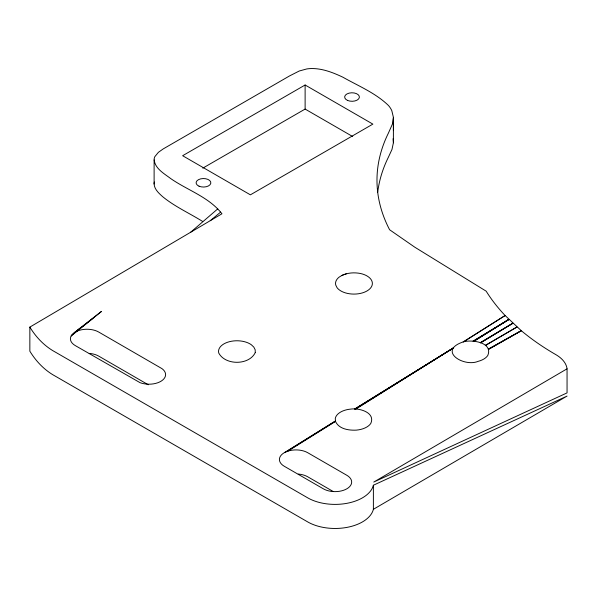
<?xml version="1.0" encoding="UTF-8"?>
<svg xmlns="http://www.w3.org/2000/svg" width="597" height="597" viewBox="0 0 597 597"><rect width="100%" height="100%" fill="white"/><g stroke="black" fill="none" stroke-linecap="round" stroke-linejoin="round"><path stroke-width="0.9" d="M29.85 327.111L29.85 351.185C36.111 361.431 44.603 370.334 55.208 376.103L307.724 521.927A38.701 22.343 0 0 0 347.305 527.323A38.701 22.343 0 0 0 373.386 509.308L567.053 396.08L373.386 485.234A38.701 22.343 0 0 1 347.305 503.249A38.701 22.343 0 0 1 307.724 497.853L55.208 352.029C44.603 346.26 36.111 337.357 29.85 327.111L221.957 213.778C208.95 197.07 187.779 190.406 170.839 178.667C164.294 173.675 154.593 168.473 154.138 159.257A21.089 12.179 0 0 1 154.869 156.623L158.414 152.31L163.265 148.884L289.478 75.968L299.224 71.013L306.686 68.968A21.089 12.171 0 0 1 311.253 68.551C322.358 68.342 332.992 72.535 342.879 77.2C358.416 85.998 375.662 93.02 388.557 105.594A47.432 27.387 0 0 1 391.804 110.654L393.401 117.355L393.393 142.78L391.983 149.437L388.416 157.168A297.388 171.697 0 0 0 377.722 192.197M202.696 221.487C189.361 213.144 174.727 206.622 162.511 196.562C158.839 193.219 154.399 189.331 154.116 184.003L154.116 159.929M202.779 168.153L305.119 109.072L305.119 84.998L372.871 124.116L250.389 194.831L182.637 155.713L305.119 84.998M373.386 509.308L373.386 485.234M567.053 368.819L567.053 392.893L373.782 482.055L567.053 368.819A38.701 22.343 0 0 0 555.814 354.618A297.388 171.697 0 0 1 521.293 330.693L505.122 315.529A297.388 171.697 0 0 1 486.174 291.179L414.863 247.24L389.61 229.755A297.388 171.697 0 0 1 388.416 133.094L392.43 124.049L393.401 117.355M393.393 142.78L393.087 138.728M154.116 184.003L154.138 183.331A21.089 12.179 0 0 1 154.377 181.995M71.14 336.007L73.521 333.23L101.49 311.41L71.14 336.007A16.582 9.574 0 0 0 75.267 345.588L140.086 382.692A16.582 9.574 0 0 0 161.362 381.02A16.582 9.574 0 0 0 161.944 368.625L98.721 332.051A16.582 9.574 0 0 0 77.319 331.044L74.647 332.425M190.644 232.248L217.763 208.86M77.849 330.566L75.916 331.693L79.886 328.32M71.759 335.036L75.55 331.902M210.248 220.681L220.636 212.107M75.916 331.693L92.938 318.343M463.638 341.827L505.122 315.529L463.175 341.909C437.258 350.67 463.451 367.394 478.033 361.379A18.425 10.642 0 0 0 487.779 355.491C493.271 342.26 471.757 339.335 463.175 341.909M355.864 409.064L453.347 347.976L354.633 409.042M287.836 451.153A16.582 9.574 0 0 1 307.724 452.713L346.812 475.279A16.582 9.574 0 0 1 346.812 488.824A16.582 9.574 0 0 1 323.358 488.824L284.269 466.257A16.582 9.574 0 0 1 284.918 452.354L287.836 451.153L335.484 421.407L335.29 418.452A18.425 10.642 0 0 1 350.79 409.094C359.021 407.803 375.752 412.393 370.782 423.46A18.425 10.642 0 0 1 356.416 430.124C348.902 430.512 338.947 429.146 335.484 421.407M474.003 341.268L508.913 319.41L473.011 341.126M286.321 451.705L335.395 421.169M355.312 409.035L453.347 347.976L354.879 409.042M284.918 452.354L335.387 420.997M473.719 341.223L508.913 319.41L473.458 341.185M480.727 342.82L512.868 323.231L480.272 342.678M480.495 342.745L512.868 323.231M485.495 345.476L517.002 326.992L485.354 345.35M488.51 349.424L521.293 330.693L488.339 349.081M488.428 349.252L521.293 330.693M341.626 275.627C347.484 272.702 354.267 272.247 360.625 273.53A18.425 10.642 0 0 1 367.274 290.799A18.425 10.642 0 0 1 337.089 287.739L335.745 285.067A18.425 10.642 0 0 1 339.089 277.157L342.409 275.15L346.521 273.71M305.119 109.072L352.708 136.549M333.253 491.525L307.724 476.787A16.582 9.574 0 0 0 298.231 474.07M148.265 384.759L98.721 356.118A16.582 9.574 0 0 0 89.229 353.402M393.393 118.706L393.401 130.646M255.277 352.558C249.188 365.379 225.382 365.558 218.748 353.036A18.425 10.642 0 0 1 229.524 341.671A18.425 10.642 0 0 1 251.322 344.745L253.822 347.118L255.173 349.782L255.277 352.558M347.581 100.43A7.373 4.254 0 0 0 359.342 97.557A7.373 4.254 0 0 0 349.155 93.117A7.373 4.254 0 0 0 347.581 100.43M199.032 186.189A7.373 4.254 0 0 0 210.793 183.324A7.373 4.254 0 0 0 200.614 178.876A7.373 4.254 0 0 0 199.032 186.189"/></g></svg>
